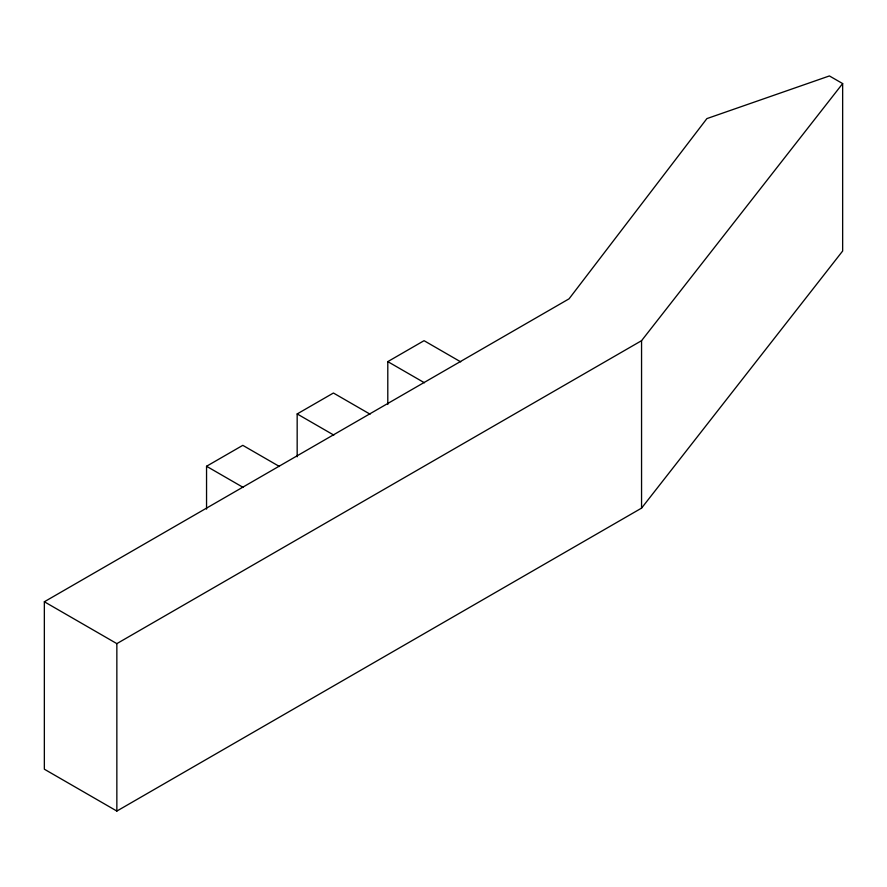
<?xml version="1.0" encoding="UTF-8"?>
<svg xmlns="http://www.w3.org/2000/svg" width="887" height="887" viewBox="0 0 887 887"><rect width="100%" height="100%" fill="white"/><g stroke="black" fill="none" stroke-linecap="round" stroke-linejoin="round"><path stroke-width="1.33" d="M44.35 601.763L116.851 643.629L641.556 340.686L842.65 83.578L829.412 75.938L706.895 118.603L569.055 298.83L44.35 601.763L44.35 769.206L116.851 811.062L641.556 508.129L842.65 251.021L842.65 83.578M206.549 509.116L206.549 466.263L242.794 445.341L279.438 466.495M297.167 456.794L297.167 413.941L333.423 393.019L370.067 414.174M387.796 404.472L387.796 361.619L424.053 340.686L460.697 361.852M387.796 361.619L424.441 382.774M297.167 413.941L333.811 435.096M206.549 466.263L243.193 487.429M641.556 340.686L641.556 508.129M116.851 643.629L116.851 811.062"/></g></svg>
